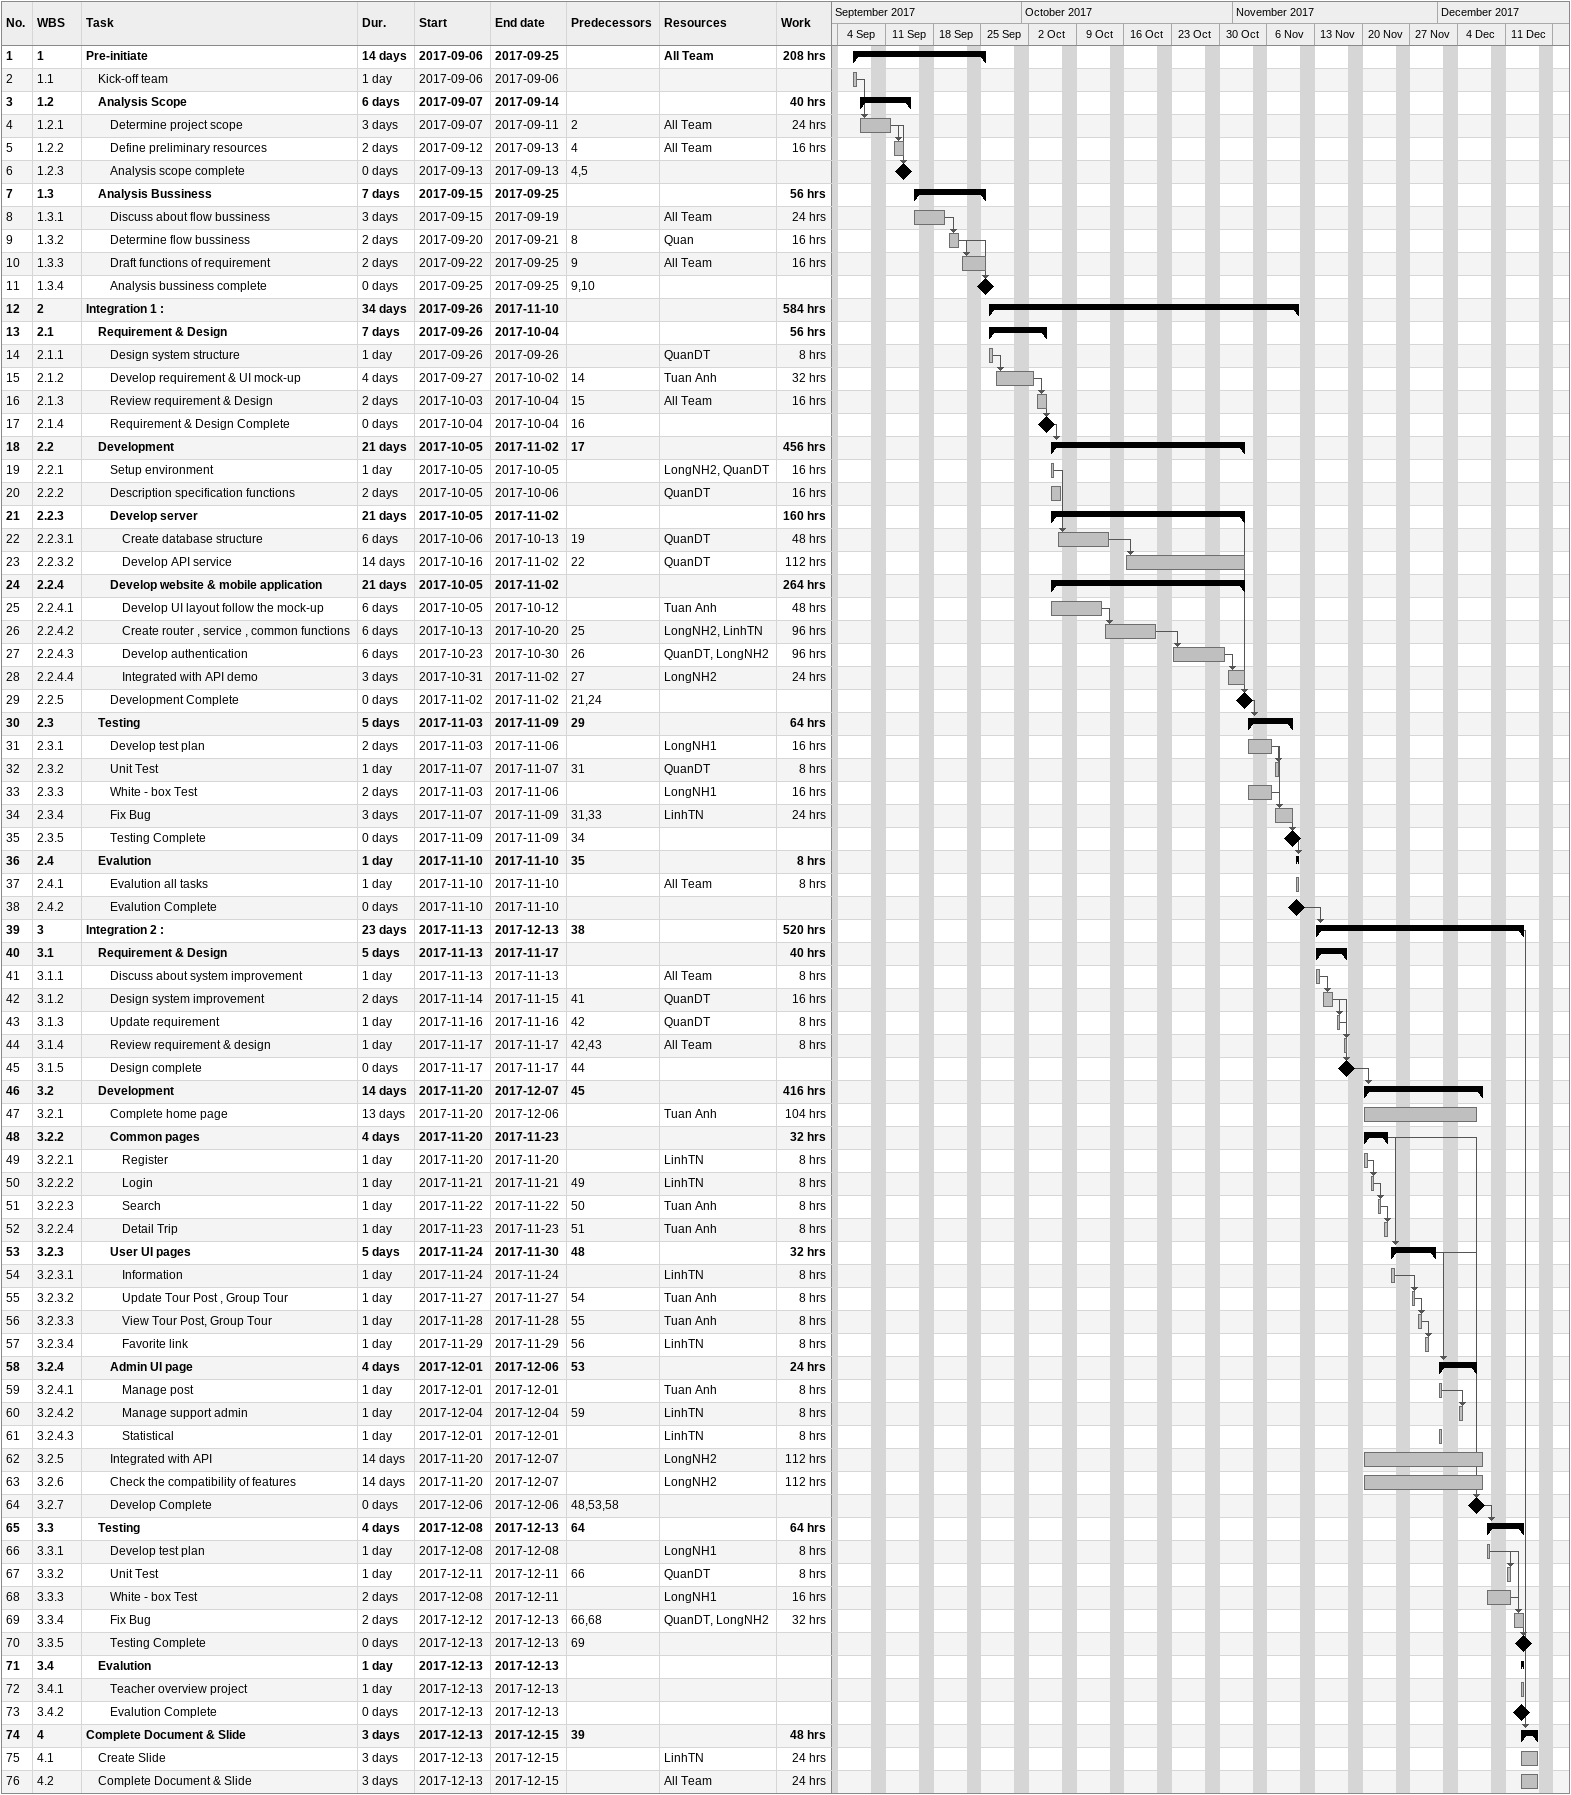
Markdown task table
| ID | WBS | Task | Duration | Start | Finish | Predecessors | Resources | Work (h) |
|---|---|---|---|---|---|---|---|---|
| 1 | 1 | **Pre-initiate** | 14d | 2017-09-06 | 2017-09-25 |  | All Team | 208 |
| 2 | 1.1 | Kick-off team | 1d | 2017-09-06 | 2017-09-06 |  |  |  |
| 3 | 1.2 | **Analysis Scope** | 6d | 2017-09-07 | 2017-09-14 |  |  | 40 |
| 4 | 1.2.1 | Determine project scope | 3d | 2017-09-07 | 2017-09-11 | 2 | All Team | 24 |
| 5 | 1.2.2 | Define preliminary resources | 2d | 2017-09-12 | 2017-09-13 | 4 | All Team | 16 |
| 6 | 1.2.3 | Analysis scope complete | 0d | 2017-09-13 | 2017-09-13 | 4, 5 |  |  |
| 7 | 1.3 | **Analysis Bussiness** | 7d | 2017-09-15 | 2017-09-25 |  |  | 56 |
| 8 | 1.3.1 | Discuss about flow bussiness | 3d | 2017-09-15 | 2017-09-19 |  | All Team | 24 |
| 9 | 1.3.2 | Determine flow bussiness | 2d | 2017-09-20 | 2017-09-21 | 8 | Quan | 16 |
| 10 | 1.3.3 | Draft functions of requirement | 2d | 2017-09-22 | 2017-09-25 | 9 | All Team | 16 |
| 11 | 1.3.4 | Analysis bussiness complete | 0d | 2017-09-25 | 2017-09-25 | 9, 10 |  |  |
| 12 | 2 | **Integration 1 :** | 34d | 2017-09-26 | 2017-11-10 |  |  | 584 |
| 13 | 2.1 | **Requirement & Design** | 7d | 2017-09-26 | 2017-10-04 |  |  | 56 |
| 14 | 2.1.1 | Design system structure | 1d | 2017-09-26 | 2017-09-26 |  | QuanDT | 8 |
| 15 | 2.1.2 | Develop requirement & UI mock-up | 4d | 2017-09-27 | 2017-10-02 | 14 | Tuan Anh | 32 |
| 16 | 2.1.3 | Review requirement & Design | 2d | 2017-10-03 | 2017-10-04 | 15 | All Team | 16 |
| 17 | 2.1.4 | Requirement & Design Complete | 0d | 2017-10-04 | 2017-10-04 | 16 |  |  |
| 18 | 2.2 | **Development** | 21d | 2017-10-05 | 2017-11-02 | 17 |  | 456 |
| 19 | 2.2.1 | Setup environment | 1d | 2017-10-05 | 2017-10-05 |  | LongNH2, QuanDT | 16 |
| 20 | 2.2.2 | Description specification functions | 2d | 2017-10-05 | 2017-10-06 |  | QuanDT | 16 |
| 21 | 2.2.3 | **Develop server** | 21d | 2017-10-05 | 2017-11-02 |  |  | 160 |
| 22 | 2.2.3.1 | Create database structure | 6d | 2017-10-06 | 2017-10-13 | 19 | QuanDT | 48 |
| 23 | 2.2.3.2 | Develop API service | 14d | 2017-10-16 | 2017-11-02 | 22 | QuanDT | 112 |
| 24 | 2.2.4 | **Develop website & mobile application** | 21d | 2017-10-05 | 2017-11-02 |  |  | 264 |
| 25 | 2.2.4.1 | Develop UI layout follow the mock-up | 6d | 2017-10-05 | 2017-10-12 |  | Tuan Anh | 48 |
| 26 | 2.2.4.2 | Create router , service , common functions | 6d | 2017-10-13 | 2017-10-20 | 25 | LongNH2, LinhTN | 96 |
| 27 | 2.2.4.3 | Develop authentication | 6d | 2017-10-23 | 2017-10-30 | 26 | QuanDT, LongNH2 | 96 |
| 28 | 2.2.4.4 | Integrated with API demo | 3d | 2017-10-31 | 2017-11-02 | 27 | LongNH2 | 24 |
| 29 | 2.2.5 | Development Complete | 0d | 2017-11-02 | 2017-11-02 | 21, 24 |  |  |
| 30 | 2.3 | **Testing** | 5d | 2017-11-03 | 2017-11-09 | 29 |  | 64 |
| 31 | 2.3.1 | Develop test plan | 2d | 2017-11-03 | 2017-11-06 |  | LongNH1 | 16 |
| 32 | 2.3.2 | Unit Test | 1d | 2017-11-07 | 2017-11-07 | 31 | QuanDT | 8 |
| 33 | 2.3.3 | White - box Test | 2d | 2017-11-03 | 2017-11-06 |  | LongNH1 | 16 |
| 34 | 2.3.4 | Fix Bug | 3d | 2017-11-07 | 2017-11-09 | 31, 33 | LinhTN | 24 |
| 35 | 2.3.5 | Testing Complete | 0d | 2017-11-09 | 2017-11-09 | 34 |  |  |
| 36 | 2.4 | **Evalution** | 1d | 2017-11-10 | 2017-11-10 | 35 |  | 8 |
| 37 | 2.4.1 | Evalution all tasks | 1d | 2017-11-10 | 2017-11-10 |  | All Team | 8 |
| 38 | 2.4.2 | Evalution Complete | 0d | 2017-11-10 | 2017-11-10 |  |  |  |
| 39 | 3 | **Integration 2 :** | 23d | 2017-11-13 | 2017-12-13 | 38 |  | 520 |
| 40 | 3.1 | **Requirement & Design** | 5d | 2017-11-13 | 2017-11-17 |  |  | 40 |
| 41 | 3.1.1 | Discuss about system improvement | 1d | 2017-11-13 | 2017-11-13 |  | All Team | 8 |
| 42 | 3.1.2 | Design system improvement | 2d | 2017-11-14 | 2017-11-15 | 41 | QuanDT | 16 |
| 43 | 3.1.3 | Update requirement | 1d | 2017-11-16 | 2017-11-16 | 42 | QuanDT | 8 |
| 44 | 3.1.4 | Review requirement & design | 1d | 2017-11-17 | 2017-11-17 | 42, 43 | All Team | 8 |
| 45 | 3.1.5 | Design complete | 0d | 2017-11-17 | 2017-11-17 | 44 |  |  |
| 46 | 3.2 | **Development** | 14d | 2017-11-20 | 2017-12-07 | 45 |  | 416 |
| 47 | 3.2.1 | Complete home page | 13d | 2017-11-20 | 2017-12-06 |  | Tuan Anh | 104 |
| 48 | 3.2.2 | **Common pages** | 4d | 2017-11-20 | 2017-11-23 |  |  | 32 |
| 49 | 3.2.2.1 | Register | 1d | 2017-11-20 | 2017-11-20 |  | LinhTN | 8 |
| 50 | 3.2.2.2 | Login | 1d | 2017-11-21 | 2017-11-21 | 49 | LinhTN | 8 |
| 51 | 3.2.2.3 | Search | 1d | 2017-11-22 | 2017-11-22 | 50 | Tuan Anh | 8 |
| 52 | 3.2.2.4 | Detail Trip | 1d | 2017-11-23 | 2017-11-23 | 51 | Tuan Anh | 8 |
| 53 | 3.2.3 | **User UI pages** | 5d | 2017-11-24 | 2017-11-30 | 48 |  | 32 |
| 54 | 3.2.3.1 | Information | 1d | 2017-11-24 | 2017-11-24 |  | LinhTN | 8 |
| 55 | 3.2.3.2 | Update Tour Post , Group Tour | 1d | 2017-11-27 | 2017-11-27 | 54 | Tuan Anh | 8 |
| 56 | 3.2.3.3 | View Tour Post, Group Tour | 1d | 2017-11-28 | 2017-11-28 | 55 | Tuan Anh | 8 |
| 57 | 3.2.3.4 | Favorite link | 1d | 2017-11-29 | 2017-11-29 | 56 | LinhTN | 8 |
| 58 | 3.2.4 | **Admin UI page** | 4d | 2017-12-01 | 2017-12-06 | 53 |  | 24 |
| 59 | 3.2.4.1 | Manage post | 1d | 2017-12-01 | 2017-12-01 |  | Tuan Anh | 8 |
| 60 | 3.2.4.2 | Manage support admin | 1d | 2017-12-04 | 2017-12-04 | 59 | LinhTN | 8 |
| 61 | 3.2.4.3 | Statistical | 1d | 2017-12-01 | 2017-12-01 |  | LinhTN | 8 |
| 62 | 3.2.5 | Integrated with API | 14d | 2017-11-20 | 2017-12-07 |  | LongNH2 | 112 |
| 63 | 3.2.6 | Check the compatibility of features | 14d | 2017-11-20 | 2017-12-07 |  | LongNH2 | 112 |
| 64 | 3.2.7 | Develop Complete | 0d | 2017-12-06 | 2017-12-06 | 48, 53, 58 |  |  |
| 65 | 3.3 | **Testing** | 4d | 2017-12-08 | 2017-12-13 | 64 |  | 64 |
| 66 | 3.3.1 | Develop test plan | 1d | 2017-12-08 | 2017-12-08 |  | LongNH1 | 8 |
| 67 | 3.3.2 | Unit Test | 1d | 2017-12-11 | 2017-12-11 | 66 | QuanDT | 8 |
| 68 | 3.3.3 | White - box Test | 2d | 2017-12-08 | 2017-12-11 |  | LongNH1 | 16 |
| 69 | 3.3.4 | Fix Bug | 2d | 2017-12-12 | 2017-12-13 | 66, 68 | QuanDT, LongNH2 | 32 |
| 70 | 3.3.5 | Testing Complete | 0d | 2017-12-13 | 2017-12-13 | 69 |  |  |
| 71 | 3.4 | **Evalution** | 1d | 2017-12-13 | 2017-12-13 |  |  |  |
| 72 | 3.4.1 | Teacher overview project | 1d | 2017-12-13 | 2017-12-13 |  |  |  |
| 73 | 3.4.2 | Evalution Complete | 0d | 2017-12-13 | 2017-12-13 |  |  |  |
| 74 | 4 | **Complete Document & Slide** | 3d | 2017-12-13 | 2017-12-15 | 39 |  | 48 |
| 75 | 4.1 | Create Slide | 3d | 2017-12-13 | 2017-12-15 |  | LinhTN | 24 |
| 76 | 4.2 | Complete Document & Slide | 3d | 2017-12-13 | 2017-12-15 |  | All Team | 24 |
